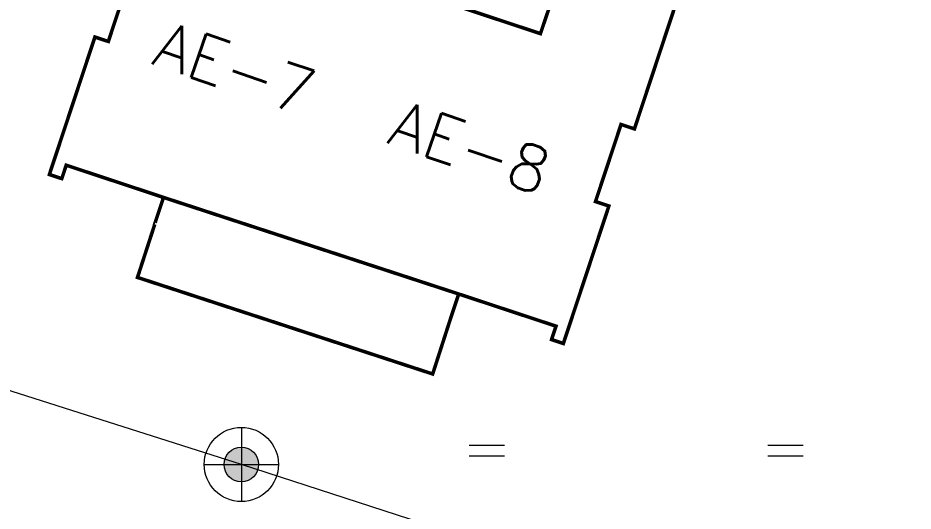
# Model space of a CAD drawing. Header units: inches. Extents: x 350994 to 353538, y 1581369 to 1583842.
# Drawn here: x 351473.23 to 351498.56, y 1583191.28 to 1583205.24 of the extents above; entities that cross this region are included whole.
import ezdxf
from ezdxf.enums import TextEntityAlignment as Align

# ---------------------------------------------------------------- set-up
doc = ezdxf.new("R2010")
doc.units = ezdxf.units.IN
doc.header["$MEASUREMENT"] = 0
doc.linetypes.add('1', pattern=[0])
for name, color, linetype in [('BOUNDARY', 5, 'Continuous'), ('BULDING', 5, '1'), ('EP TF', 5, 'Continuous')]:
    doc.layers.add(name, color=color, linetype=linetype)
doc.styles.add('ROMANS', font='ROMANS.shx')
doc.styles.get("Standard").update_dxf_attribs({"font": 'arial.ttf'})
doc.linetypes.add('SILT_FENCE', pattern='A,0.5,-0.2,["EP",Standard,S=0.1,R=0,X=-0.1,Y=-0.05],-0.2', length=0.9)

# ---------------------------------------------------------------- blocks, each defined once
blk = doc.blocks.new('EP1')
at = {"layer": 'EP TF', "lineweight": 5}
h = blk.add_hatch(color=252, dxfattribs=at)
edge = h.paths.add_edge_path()
edge.add_arc((351339.771, 1583222.914), 0.49, 0, 360)
at = {"layer": 'EP TF', "color": 252, "lineweight": 5}
for points in [[(351339.771, 1583223.964), (351339.771, 1583221.864)], [(351338.721, 1583222.914), (351340.821, 1583222.914)]]:
    blk.add_lwpolyline(points, dxfattribs=at)
for radius in [1.05, 0.49]:
    blk.add_circle((351339.771, 1583222.914), radius, dxfattribs=at)

msp = doc.modelspace()

# ---------------------------------------------------------------- linework, layer by layer
at = {"layer": 'BOUNDARY', "lineweight": 5, "elevation": 100.418}
for points in [[(351480.416, 1583207.312, 0.1, 0.1, 0), (351488.018, 1583204.795, 0.1, 0.1, 0), (351488.739, 1583206.922, 0.1, 0.1, 0)], [(351477.104, 1583199.397, 0.1, 0.1, 0), (351477.1, 1583199.399, 0.1, 0.1, 0), (351477.351, 1583200.158, 0.1, 0.1, 0), (351474.598, 1583201.07, 0.1, 0.1, 0), (351474.473, 1583200.69, 0.1, 0.1, 0), (351474.121, 1583200.806, 0.1, 0.1, 0), (351475.41, 1583204.698, 0.1, 0.1, 0), (351475.79, 1583204.573, 0.1, 0.1, 0), (351476.513, 1583206.756, 0.1, 0.1, 0)], [(351491.926, 1583205.867, 0.1, 0.1, 0), (351490.678, 1583202.098, 0.1, 0.1, 0), (351490.299, 1583202.224, 0.1, 0.1, 0), (351489.576, 1583200.04, 0.1, 0.1, 0), (351489.956, 1583199.915, 0.1, 0.1, 0), (351488.667, 1583196.022, 0.1, 0.1, 0), (351488.333, 1583196.133, 0.1, 0.1, 0), (351488.459, 1583196.513, 0.1, 0.1, 0), (351485.705, 1583197.424, 0.1, 0.1, 0), (351485.454, 1583196.665, 0.1, 0.1, 0), (351484.969, 1583195.159, 0.1, 0.1, 0), (351476.615, 1583197.893, 0.1, 0.1, 0), (351477.104, 1583199.397, 0, 0, 0)]]:
    msp.add_lwpolyline(points, format="xyseb", dxfattribs=at)
at = {"layer": 'BOUNDARY', "lineweight": 5, "const_width": 0.1, "elevation": 100.418}
msp.add_lwpolyline([(351477.351, 1583200.158), (351485.705, 1583197.424)], dxfattribs=at)
at = {"layer": 'BOUNDARY', "lineweight": 5, "elevation": 99.354}
for points in [[(351486.006, 1583193.142), (351487.006, 1583193.142)], [(351494.45, 1583193.142), (351495.45, 1583193.142)], [(351486.006, 1583192.842), (351487.006, 1583192.842)], [(351494.45, 1583192.842), (351495.45, 1583192.842)]]:
    msp.add_lwpolyline(points, dxfattribs=at)
at = {"layer": 'EP TF', "color": 252, "linetype": 'SILT_FENCE', "lineweight": 5, "ltscale": 6, "elevation": 98.457}
msp.add_lwpolyline([(351860.599, 1583050.457), (351843.117, 1583054.927), (351805.428, 1583069.434), (351749.996, 1583088.043), (351693.324, 1583107.195), (351559.818, 1583166.634), (351530.996, 1583175.986), (351505.516, 1583184.189), (351479.554, 1583192.598), (351455.022, 1583200.395), (351427.507, 1583209.446), (351401.181, 1583217.744), (351377.104, 1583229.332), (351383.888, 1583253.394), (351390.184, 1583276.102), (351398.171, 1583304.68), (351406.613, 1583334.671), (351412.571, 1583355.244), (351419.656, 1583379.976), (351427.743, 1583409.247), (351437.315, 1583441.687)], dxfattribs=at)

# ---------------------------------------------------------------- block references
at = {"layer": 'EP TF', "color": 1, "lineweight": 5}
msp.add_blockref('EP1', (139.783, -30.316, 98.457), dxfattribs=at)

# ---------------------------------------------------------------- texts
at = {"layer": 'BULDING', "color": 0, "linetype": 'Continuous', "lineweight": 9, "style": 'ROMANS'}
for s, p in [('AE-7', (351479.372, 1583203.818, 92.367)), ('AE-8', (351486.031, 1583201.574, 92.367))]:
    msp.add_text(s, height=1.3, rotation=341.0931, dxfattribs=at).set_placement(p, align=Align.MIDDLE_CENTER)

doc.saveas('drawing.dxf')
